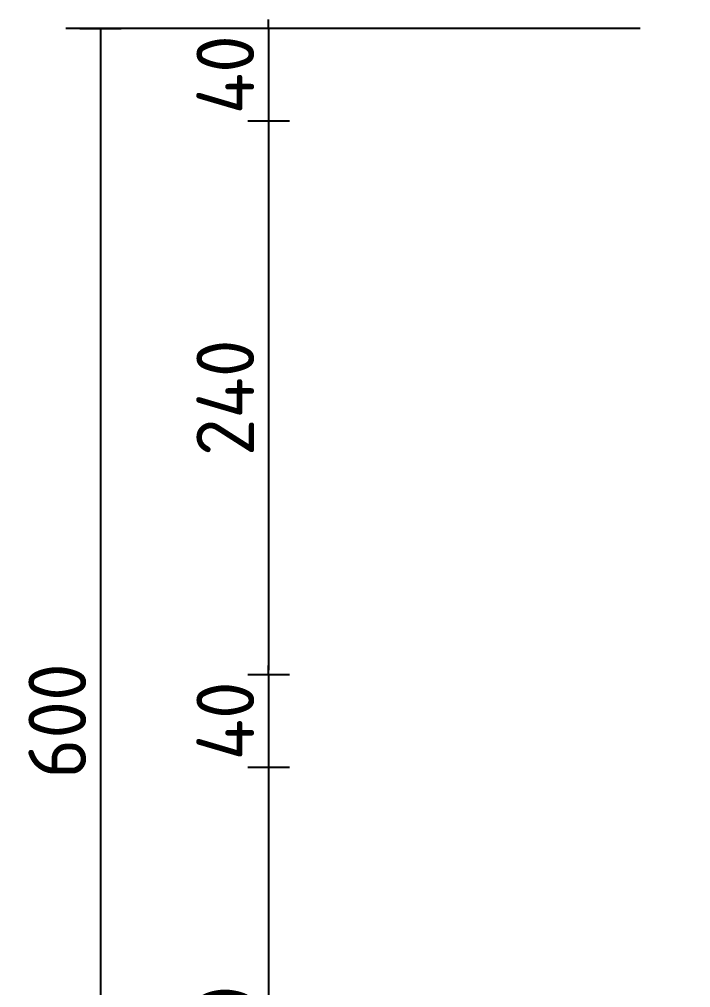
# Model space of a CAD drawing. Extents: x 0 to 420, y 0 to 297.
# Drawn here: x 131.07 to 160.15, y 205.98 to 247.94 of the extents above; entities that cross this region are included whole.
import ezdxf

# ---------------------------------------------------------------- set-up
doc = ezdxf.new("R2010")
doc.units = 0
doc.layers.get('0').update_dxf_attribs({"linetype": 'CONTINUOUS'})
doc.layers.get('DEFPOINTS').update_dxf_attribs({"linetype": 'CONTINUOUS'})
doc.layers.add('T25', color=1, linetype='CONTINUOUS')
doc.styles.add('ISO', font='iso3098b.shx')
doc.dimstyles.new('SIGNSDIM', dxfattribs={"dimtxt": 2.5, "dimasz": 0.2, "dimexe": 1.5, "dimexo": 2, "dimtad": 1, "dimdec": 4, "dimlfac": 10, "dimrnd": 1, "dimdsep": 46, "dimtxsty": 'ISO', "dimblk": 'SGNDIM', "dimcen": 2.5, "dimse2": 1, "dimadec": 0, "dimazin": 0, "dimtfac": 1, "dimtdec": 4, "dimtix": 1, "dimtmove": 0, "dimatfit": 3, "dimldrblk": 'SGNDIM', "dimfxl": 1, "dimtolj": 1, "dimtzin": 0, "dimarcsym": 0})

# ---------------------------------------------------------------- blocks, each defined once
blk = doc.blocks.new('SGNDIM')
for p, q in [((0, 4.5), (0, -4.5)), ((0, 0), (-1, 0))]:
    blk.add_line(p, q)
blk = doc.blocks.new('*D1')
at = {"layer": 'DEFPOINTS', "color": 0, "transparency": 16777216}
for p in [(159.954, 247.541), (134.59, 187.541), (159.954, 187.541)]:
    blk.add_point(p, dxfattribs=at)
at = {"layer": 'T25', "color": 0, "lineweight": -2, "transparency": 16777216}
for p, q in [((157.954, 247.541), (133.09, 247.541)), ((134.59, 247.341), (134.59, 187.741)), ((157.954, 187.541), (133.09, 187.541))]:
    blk.add_line(p, q, dxfattribs=at)
at = {"layer": 'T25', "color": 0, "lineweight": -2, "transparency": 16777216, "xscale": 0.2, "yscale": 0.2, "zscale": 0.2}
for p, rotation in [((134.59, 247.541), 90), ((134.59, 187.541), 270)]:
    blk.add_blockref('SGNDIM', p, dxfattribs=dict(at, rotation=rotation))
at = {"layer": 'T25', "color": 0, "transparency": 16777216, "insert": (132.715, 217.541), "char_height": 2.5, "attachment_point": 5, "rotation": 90, "style": 'ISO'}
blk.add_mtext('\\A1;600', dxfattribs=at)
blk = doc.blocks.new('*D5')
at = {"layer": 'DEFPOINTS', "color": 0, "transparency": 16777216}
for p in [(144.933, 247.541), (141.868, 243.541), (144.933, 243.541)]:
    blk.add_point(p, dxfattribs=at)
at = {"layer": 'T25', "color": 0, "lineweight": -2, "transparency": 16777216}
for p, q in [((141.868, 247.741), (141.868, 247.941)), ((142.933, 247.541), (140.368, 247.541)), ((141.868, 247.541), (141.868, 243.541)), ((141.868, 243.341), (141.868, 243.141))]:
    blk.add_line(p, q, dxfattribs=at)
at = {"layer": 'T25', "color": 0, "lineweight": -2, "transparency": 16777216, "xscale": 0.2, "yscale": 0.2, "zscale": 0.2}
for p, rotation in [((141.868, 247.541), 270), ((141.868, 243.541), 90)]:
    blk.add_blockref('SGNDIM', p, dxfattribs=dict(at, rotation=rotation))
at = {"layer": 'T25', "color": 0, "transparency": 16777216, "insert": (139.993, 245.541), "char_height": 2.5, "attachment_point": 5, "rotation": 90, "style": 'ISO'}
blk.add_mtext('\\A1;40', dxfattribs=at)
blk = doc.blocks.new('*D6')
at = {"layer": 'DEFPOINTS', "color": 0, "transparency": 16777216}
for p in [(178.805, 243.541), (141.868, 219.541), (178.805, 219.541)]:
    blk.add_point(p, dxfattribs=at)
at = {"layer": 'T25', "color": 0, "lineweight": -2, "transparency": 16777216}
blk.add_line((141.868, 243.341), (141.868, 219.741), dxfattribs=at)
at = {"layer": 'T25', "color": 0, "lineweight": -2, "transparency": 16777216, "xscale": 0.2, "yscale": 0.2, "zscale": 0.2}
for p, rotation in [((141.868, 243.541), 90), ((141.868, 219.541), 270)]:
    blk.add_blockref('SGNDIM', p, dxfattribs=dict(at, rotation=rotation))
at = {"layer": 'T25', "color": 0, "transparency": 16777216, "insert": (139.993, 231.541), "char_height": 2.5, "attachment_point": 5, "rotation": 90, "style": 'ISO'}
blk.add_mtext('\\A1;240', dxfattribs=at)
blk = doc.blocks.new('*D31')
at = {"layer": 'DEFPOINTS', "color": 0, "transparency": 16777216}
for p in [(148.025, 219.541), (141.868, 215.541), (148.025, 215.541)]:
    blk.add_point(p, dxfattribs=at)
at = {"layer": 'T25', "color": 0, "lineweight": -2, "transparency": 16777216}
for p, q in [((141.868, 219.741), (141.868, 219.941)), ((141.868, 219.541), (141.868, 215.541)), ((141.868, 215.341), (141.868, 215.141))]:
    blk.add_line(p, q, dxfattribs=at)
at = {"layer": 'T25', "color": 0, "lineweight": -2, "transparency": 16777216, "xscale": 0.2, "yscale": 0.2, "zscale": 0.2}
for p, rotation in [((141.868, 219.541), 270), ((141.868, 215.541), 90)]:
    blk.add_blockref('SGNDIM', p, dxfattribs=dict(at, rotation=rotation))
at = {"layer": 'T25', "color": 0, "transparency": 16777216, "insert": (139.993, 217.541), "char_height": 2.5, "attachment_point": 5, "rotation": 90, "style": 'ISO'}
blk.add_mtext('\\A1;40', dxfattribs=at)
blk = doc.blocks.new('*D32')
at = {"layer": 'DEFPOINTS', "color": 0, "transparency": 16777216}
for p in [(178.805, 215.541), (141.868, 191.541), (178.805, 191.541)]:
    blk.add_point(p, dxfattribs=at)
at = {"layer": 'T25', "color": 0, "lineweight": -2, "transparency": 16777216}
blk.add_line((141.868, 215.341), (141.868, 191.741), dxfattribs=at)
at = {"layer": 'T25', "color": 0, "lineweight": -2, "transparency": 16777216, "xscale": 0.2, "yscale": 0.2, "zscale": 0.2}
for p, rotation in [((141.868, 215.541), 90), ((141.868, 191.541), 270)]:
    blk.add_blockref('SGNDIM', p, dxfattribs=dict(at, rotation=rotation))
at = {"layer": 'T25', "color": 0, "transparency": 16777216, "insert": (139.993, 203.541), "char_height": 2.5, "attachment_point": 5, "rotation": 90, "style": 'ISO'}
blk.add_mtext('\\A1;240', dxfattribs=at)

msp = doc.modelspace()

# ---------------------------------------------------------------- dimensions: what is measured, and where the dimension line sits
at = {"layer": 'T25'}
dim = msp.add_linear_dim(base=(141.868437, 243.540815), p1=(144.932566, 247.540815), p2=(144.932566, 243.540815), angle=90, dimstyle='SIGNSDIM', dxfattribs=at)
dim.commit()
dim.dimension.update_dxf_attribs({"geometry": '*D5', "text_midpoint": (139.993437, 245.540815)})
for base, p1, p2, override, picture, middle in [((134.590427, 187.540815), (159.954059, 247.540815), (159.954059, 187.540815), {"dimse2": 0}, '*D1', (132.715427, 217.540815)), ((141.868437, 219.540815), (178.80501, 243.540815), (178.80501, 219.540815), {"dimse1": 1}, '*D6', (139.993437, 231.540815)), ((141.868437, 215.540815), (148.024532, 219.540815), (148.024532, 215.540815), {"dimse1": 1}, '*D31', (139.993437, 217.540815)), ((141.868437, 191.540815), (178.80501, 215.540815), (178.80501, 191.540815), {"dimse1": 1}, '*D32', (139.993437, 203.540815))]:
    dim = msp.add_linear_dim(base=base, p1=p1, p2=p2, angle=90, dimstyle='SIGNSDIM', override=override, dxfattribs=at)
    dim.commit()
    dim.dimension.update_dxf_attribs({"geometry": picture, "text_midpoint": middle})

doc.saveas('drawing.dxf')
